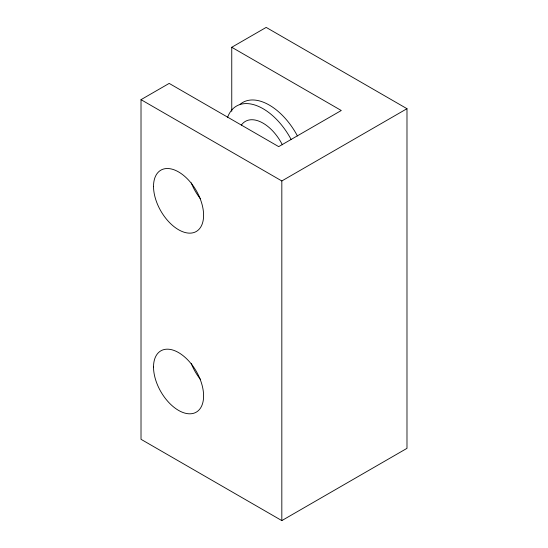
<?xml version="1.0" encoding="UTF-8"?>
<svg xmlns="http://www.w3.org/2000/svg" width="548" height="548" viewBox="0 0 548 548"><rect width="100%" height="100%" fill="white"/><g stroke="black" fill="none" stroke-linecap="round" stroke-linejoin="round"><path stroke-width="0.82" d="M231.756 47.272L266.177 27.4L406.986 108.696L406.986 448.339L281.823 520.6L141.014 439.304L141.014 99.661L169.174 83.406L278.692 146.631L341.274 110.504L231.756 47.272L231.756 111.374M141.014 99.661L281.823 180.956L406.986 108.696M281.823 180.956L281.823 520.6M200.465 198.766A35.401 20.44 60 0 1 191.3 182.895M240.127 104.305A53.101 30.661 60 0 1 297.434 135.959M227.564 117.395A53.101 30.661 60 0 1 291.18 139.569M241.367 125.088A35.401 20.44 60 0 1 282.35 144.788M200.465 379.428A35.401 20.44 60 0 1 191.3 363.557M153.529 186.382A35.401 20.44 60 0 0 191.081 233.092A35.401 20.44 60 0 0 191.081 183.025A35.401 20.44 60 0 0 153.529 186.382M153.529 367.037A35.401 20.44 60 0 0 191.081 413.754A35.401 20.44 60 0 0 191.081 363.687A35.401 20.44 60 0 0 153.529 367.037"/></g></svg>
